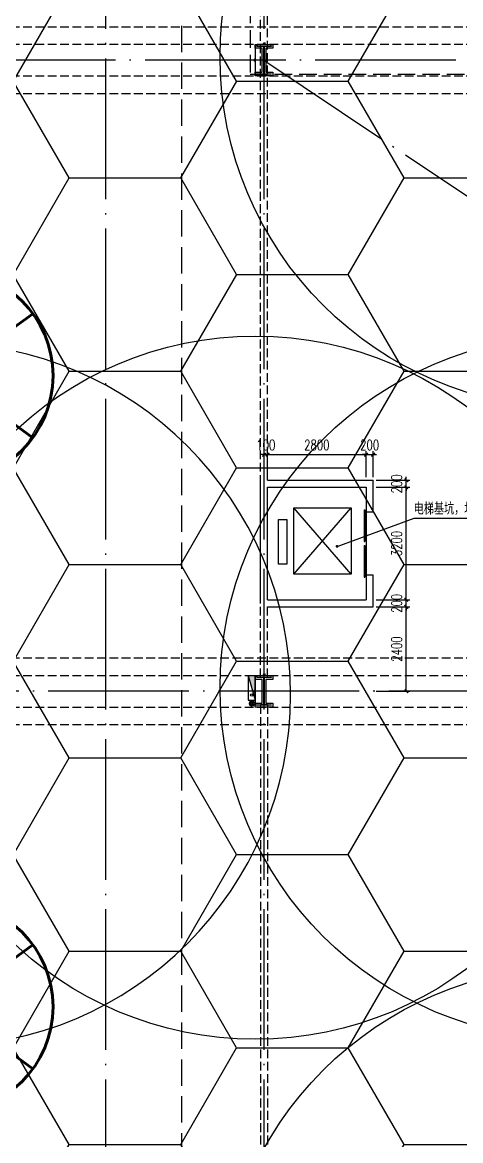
# Model space of a CAD drawing. Extents: x -821772 to -21949, y 506164 to 1049594.
# Drawn here: x -153727 to -141266, y 572038 to 603845 of the extents above; entities that cross this region are included whole.
import ezdxf
from ezdxf.xclip import XClip

# ---------------------------------------------------------------- set-up
doc = ezdxf.new("R2010")
doc.units = 0
doc.header["$LTSCALE"] = 1000
doc.header["$MEASUREMENT"] = 0
doc.header["$XCLIPFRAME"] = 2
doc.linetypes.add('10平面20250807_t3$0$DASH', pattern=[0.35, 0.25, -0.1])
doc.linetypes.add('10平面20250807_t3$0$DOTE', pattern=[2.42, 2, -0.2, 0.02, -0.2])
doc.layers.get('Defpoints').update_dxf_attribs({"color": 210})
for name, color, linetype in [('10平面20250807_t3$0$A-AXIS-DOTE', 8, '10平面20250807_t3$0$DOTE'), ('10平面20250807_t3$0$A-AXIS-DP', 8, 'Continuous'), ('10平面20250807_t3$0$A-HATCH-2', 8, 'Continuous'), ('10平面20250807_t3$0$A-LIN-V', 8, 'Continuous'), ('10平面20250807_t3$0$A-WINDOW', 8, 'Continuous'), ('10平面20250807_t3$0$AS-COLN', 8, 'Continuous'), ('10平面20250807_t3$0$AS-WALL', 8, 'Continuous'), ('10平面20250807_t3$0$DIM_SYMB', 8, 'Continuous'), ('10平面20250807_t3$0$PUB_TEXT', 8, 'Continuous'), ('10平面20250807_t3$0$SB_ZF消火栓', 10, 'Continuous'), ('10平面20250807_t3$0$SB_ZF消火栓M', 10, 'Continuous'), ('PUB_HATCH', 8, 'Continuous')]:
    doc.layers.add(name, color=color, linetype=linetype)
doc.layers.add('10平面20250807_t3$0$A-加建区域', color=8, linetype='Continuous', plot=False)
doc.layers.add('10平面20250807_t3$0$LG-ZF消防', color=1, linetype='Continuous', lineweight=60)
doc.styles.add('10平面20250807_t3$0$_TCH_DIM', font='SIMPLEX', dxfattribs={"bigfont": 'GBCBIG'})
doc.styles.add('10平面20250807_t3$0$_TCH_DIM_T3', font='SIMPLEX', dxfattribs={"width": 0.705882, "bigfont": 'GBCBIG'})
doc.dimstyles.new('10平面20250807_t3$0$_TCH_ARCH&&10', dxfattribs={"dimtxt": 29.75, "dimasz": 10, "dimexe": 10, "dimexo": 10, "dimgap": 12.625, "dimtad": 1, "dimdec": 0, "dimzin": 0, "dimdsep": 46, "dimtxsty": '10平面20250807_t3$0$_TCH_DIM_T3', "dimblk": '10平面20250807_t3$0$_ArchTick', "dimcen": 0.09, "dimclrt": 7, "dimazin": 2, "dimtfac": 1, "dimtdec": 0, "dimtix": 1, "dimtmove": 2, "dimatfit": 3, "dimfxl": 0, "dimtolj": 1, "dimtzin": 0, "dimarcsym": 0})
doc.dimstyles.new('10平面20250807_t3$0$_TCH_ARCH&&100', dxfattribs={"dimtxt": 297.5, "dimasz": 100, "dimexe": 100, "dimexo": 100, "dimgap": 126.25, "dimtad": 1, "dimdec": 0, "dimzin": 0, "dimdsep": 46, "dimtxsty": '10平面20250807_t3$0$_TCH_DIM_T3', "dimblk": '10平面20250807_t3$0$_ArchTick', "dimcen": 0.09, "dimclrt": 7, "dimazin": 2, "dimtfac": 1, "dimtdec": 0, "dimtix": 1, "dimtmove": 2, "dimatfit": 3, "dimfxl": 0, "dimtolj": 1, "dimtzin": 0, "dimarcsym": 0})

# ---------------------------------------------------------------- blocks, each defined once
blk = doc.blocks.new('10平面20250807_t3$0$dote')
at = {"layer": '10平面20250807_t3$0$A-AXIS-DOTE', "ltscale": 2}
for p, q in [((69382.2, -264080), (69382.2, -167560.7)), ((73882.2, -264080), (73882.2, -167560.7)), ((98696.4, -202050), (-97273.6, -202050)), ((73878.2, -202050), (103882.2, -222150)), ((100786.4, -220000), (-97273.6, -220000))]:
    blk.add_line(p, q, dxfattribs=at)
at = {"layer": '10平面20250807_t3$0$DIM_SYMB', "linetype": '10平面20250807_t3$0$DASH', "ltscale": 3}
blk.add_lwpolyline([(71542.3, -265870), (71542.3, -177720)], dxfattribs=at)
blk = doc.blocks.new('10平面20250807_t3$0$4324324')
at = {"layer": '10平面20250807_t3$0$A-HATCH-2', "linetype": '10平面20250807_t3$0$DASH'}
for p, q in [((-294754.2, 603720.1), (-128854.2, 603720.1)), ((-294754.2, 603220.1), (-128854.2, 603220.1)), ((-294754.2, 602320), (-128854.2, 602320)), ((-294754.2, 601820), (-128854.2, 601820)), ((-294754.2, 585770.1), (-128854.2, 585770.1)), ((-294754.2, 585270.1), (-128854.2, 585270.1)), ((-307354.2, 584369.9), (-128854.2, 584369.9)), ((-307354.2, 583869.9), (-128854.2, 583869.9))]:
    blk.add_line(p, q, dxfattribs=at)
blk = doc.blocks.new('10平面20250807_t3$0$w4324324')
at = {"layer": '10平面20250807_t3$0$A-HATCH-2', "lineweight": 60}
for q in [(-1694760, 686605), (-1697614, 684532), (-1691907, 684532), (-1696524, 681178), (-1692997, 681178)]:
    blk.add_line((-1694760, 683605), q, dxfattribs=at)
blk.add_circle((-1694760, 683605), 3000, dxfattribs=at)
blk = doc.blocks.new('10平面20250807_t3$0$342343')
at = {"layer": '10平面20250807_t3$0$A-LIN-V'}
for p in [(1048660, -44444), (1066610, -44444)]:
    blk.add_blockref('10平面20250807_t3$0$w4324324', p, dxfattribs=at)
blk = doc.blocks.new('10平面20250807_t3$0$_ArchTick')
at = {"color": 0, "linetype": 'ByBlock', "const_width": 0.4}
blk.add_lwpolyline([(-0.5, -0.5), (0.5, 0.5)], dxfattribs=at)
blk = doc.blocks.new('*D10492')
at = {"layer": '10平面20250807_t3$0$A-AXIS-DP', "color": 0, "lineweight": -2}
for p, q in [((-165054, 621030), (-165054, 621079)), ((-165054, 621069), (-164654, 621069)), ((-164654, 621030), (-164654, 621079))]:
    blk.add_line(p, q, dxfattribs=at)
at = {"layer": 'Defpoints', "color": 0}
for p in [(-165054, 621020), (-164654, 621069), (-164654, 621020)]:
    blk.add_point(p, dxfattribs=at)
at = {"layer": '10平面20250807_t3$0$A-AXIS-DP', "color": 0, "lineweight": -2, "xscale": 10, "yscale": 10, "zscale": 10, "rotation": 180}
blk.add_blockref('10平面20250807_t3$0$_ArchTick', (-165054, 621069), dxfattribs=at)
at = {"layer": '10平面20250807_t3$0$A-AXIS-DP', "color": 0, "lineweight": -2, "xscale": 10, "yscale": 10, "zscale": 10}
blk.add_blockref('10平面20250807_t3$0$_ArchTick', (-164654, 621069), dxfattribs=at)
at = {"layer": '10平面20250807_t3$0$A-AXIS-DP', "color": 7, "insert": (-164854, 621096), "char_height": 29.8, "attachment_point": 5, "style": '10平面20250807_t3$0$_TCH_DIM_T3'}
blk.add_mtext('\\A1;400', dxfattribs=at)
blk = doc.blocks.new('*D10493')
at = {"layer": '10平面20250807_t3$0$A-AXIS-DP', "color": 0, "lineweight": -2}
for p, q in [((-165064, 621020), (-165105, 621020)), ((-165095, 620220), (-165095, 621020)), ((-165064, 620220), (-165105, 620220))]:
    blk.add_line(p, q, dxfattribs=at)
at = {"layer": 'Defpoints', "color": 0}
for p in [(-165095, 621020), (-165054, 621020), (-165054, 620220)]:
    blk.add_point(p, dxfattribs=at)
at = {"layer": '10平面20250807_t3$0$A-AXIS-DP', "color": 0, "lineweight": -2, "xscale": 10, "yscale": 10, "zscale": 10}
for p, rotation in [((-165095, 621020), 90), ((-165095, 620220), 270)]:
    blk.add_blockref('10平面20250807_t3$0$_ArchTick', p, dxfattribs=dict(at, rotation=rotation))
at = {"layer": '10平面20250807_t3$0$A-AXIS-DP', "color": 7, "insert": (-165123, 620620), "char_height": 29.8, "attachment_point": 5, "rotation": 90, "style": '10平面20250807_t3$0$_TCH_DIM_T3'}
blk.add_mtext('\\A1;800', dxfattribs=at)
blk = doc.blocks.new('10平面20250807_t3$0$$DORLIB2D$00000127')
at = {"color": 0}
for points in [[(-0.533, 0.795), (-0.533, 0.69)], [(-0.033, 0.795), (-0.533, 0.795)], [(-0.033, 0.795), (-0.033, 0.69)], [(0.533, 0.795), (0.033, 0.795)], [(0.033, 0.795), (0.033, 0.69)], [(0.533, 0.795), (0.533, 0.69)], [(-0.033, 0.69), (-0.533, 0.69)], [(0.533, 0.69), (0.033, 0.69)], [(0.5, 0.5), (-0.5, 0.5)]]:
    blk.add_lwpolyline(points, dxfattribs=at)
blk = doc.blocks.new('*D11062')
at = {"layer": '10平面20250807_t3$0$A-加建区域', "color": 0, "lineweight": -2}
for p, q in [((-143664, 587220), (-142710, 587220)), ((-142810, 584820), (-142810, 587220)), ((-143664, 584820), (-142710, 584820))]:
    blk.add_line(p, q, dxfattribs=at)
at = {"layer": 'Defpoints', "color": 0}
for p in [(-143764, 587220), (-142810, 587220), (-143764, 584820)]:
    blk.add_point(p, dxfattribs=at)
at = {"layer": '10平面20250807_t3$0$A-加建区域', "color": 0, "lineweight": -2, "xscale": 100, "yscale": 100, "zscale": 100}
for p, rotation in [((-142810, 587220), 90), ((-142810, 584820), 270)]:
    blk.add_blockref('10平面20250807_t3$0$_ArchTick', p, dxfattribs=dict(at, rotation=rotation))
at = {"layer": '10平面20250807_t3$0$A-加建区域', "color": 7, "insert": (-143085, 586020), "char_height": 297.5, "attachment_point": 5, "rotation": 90, "style": '10平面20250807_t3$0$_TCH_DIM_T3'}
blk.add_mtext('\\A1;2400', dxfattribs=at)
blk = doc.blocks.new('*D11063')
at = {"layer": '10平面20250807_t3$0$A-加建区域', "color": 0, "lineweight": -2}
for p, q in [((-142810, 587420), (-142810, 587520)), ((-143664, 587420), (-142710, 587420)), ((-143664, 587220), (-142710, 587220)), ((-142810, 587220), (-142810, 587420)), ((-142810, 587220), (-142810, 587120))]:
    blk.add_line(p, q, dxfattribs=at)
at = {"layer": 'Defpoints', "color": 0}
for p in [(-143764, 587420), (-143764, 587220), (-142810, 587420)]:
    blk.add_point(p, dxfattribs=at)
at = {"layer": '10平面20250807_t3$0$A-加建区域', "color": 0, "lineweight": -2, "xscale": 100, "yscale": 100, "zscale": 100}
for p, rotation in [((-142810, 587420), 270), ((-142810, 587220), 90)]:
    blk.add_blockref('10平面20250807_t3$0$_ArchTick', p, dxfattribs=dict(at, rotation=rotation))
at = {"layer": '10平面20250807_t3$0$A-加建区域', "color": 7, "insert": (-143085, 587320), "char_height": 297.5, "attachment_point": 5, "rotation": 90, "style": '10平面20250807_t3$0$_TCH_DIM_T3'}
blk.add_mtext('\\A1;200', dxfattribs=at)
blk = doc.blocks.new('*D11064')
at = {"layer": '10平面20250807_t3$0$A-加建区域', "color": 0, "lineweight": -2}
for p, q in [((-143664, 590620), (-142710, 590620)), ((-142810, 587420), (-142810, 590620)), ((-143664, 587420), (-142710, 587420))]:
    blk.add_line(p, q, dxfattribs=at)
at = {"layer": 'Defpoints', "color": 0}
for p in [(-143764, 590620), (-142810, 590620), (-143764, 587420)]:
    blk.add_point(p, dxfattribs=at)
at = {"layer": '10平面20250807_t3$0$A-加建区域', "color": 0, "lineweight": -2, "xscale": 100, "yscale": 100, "zscale": 100}
for p, rotation in [((-142810, 590620), 90), ((-142810, 587420), 270)]:
    blk.add_blockref('10平面20250807_t3$0$_ArchTick', p, dxfattribs=dict(at, rotation=rotation))
at = {"layer": '10平面20250807_t3$0$A-加建区域', "color": 7, "insert": (-143085, 589020), "char_height": 297.5, "attachment_point": 5, "rotation": 90, "style": '10平面20250807_t3$0$_TCH_DIM_T3'}
blk.add_mtext('\\A1;3200', dxfattribs=at)
blk = doc.blocks.new('*D11065')
at = {"layer": '10平面20250807_t3$0$A-加建区域', "color": 0, "lineweight": -2}
for p, q in [((-143664, 590820), (-142710, 590820)), ((-142810, 590820), (-142810, 590920)), ((-142810, 590620), (-142810, 590820)), ((-143664, 590620), (-142710, 590620)), ((-142810, 590620), (-142810, 590520))]:
    blk.add_line(p, q, dxfattribs=at)
at = {"layer": 'Defpoints', "color": 0}
for p in [(-143764, 590820), (-142810, 590820), (-143764, 590620)]:
    blk.add_point(p, dxfattribs=at)
at = {"layer": '10平面20250807_t3$0$A-加建区域', "color": 0, "lineweight": -2, "xscale": 100, "yscale": 100, "zscale": 100}
for p, rotation in [((-142810, 590820), 270), ((-142810, 590620), 90)]:
    blk.add_blockref('10平面20250807_t3$0$_ArchTick', p, dxfattribs=dict(at, rotation=rotation))
at = {"layer": '10平面20250807_t3$0$A-加建区域', "color": 7, "insert": (-143085, 590720), "char_height": 297.5, "attachment_point": 5, "rotation": 90, "style": '10平面20250807_t3$0$_TCH_DIM_T3'}
blk.add_mtext('\\A1;200', dxfattribs=at)
blk = doc.blocks.new('*D11066')
at = {"layer": '10平面20250807_t3$0$A-加建区域', "color": 0, "lineweight": -2}
for p, q in [((-146854, 590910), (-146854, 591650)), ((-146754, 590910), (-146754, 591650)), ((-146854, 591550), (-146954, 591550)), ((-146854, 591550), (-146754, 591550)), ((-146754, 591550), (-146654, 591550))]:
    blk.add_line(p, q, dxfattribs=at)
at = {"layer": 'Defpoints', "color": 0}
for p in [(-146754, 591550), (-146854, 590810), (-146754, 590810)]:
    blk.add_point(p, dxfattribs=at)
at = {"layer": '10平面20250807_t3$0$A-加建区域', "color": 0, "lineweight": -2, "xscale": 100, "yscale": 100, "zscale": 100}
blk.add_blockref('10平面20250807_t3$0$_ArchTick', (-146854, 591550), dxfattribs=at)
at = {"layer": '10平面20250807_t3$0$A-加建区域', "color": 0, "lineweight": -2, "xscale": 100, "yscale": 100, "zscale": 100, "rotation": 180}
blk.add_blockref('10平面20250807_t3$0$_ArchTick', (-146754, 591550), dxfattribs=at)
at = {"layer": '10平面20250807_t3$0$A-加建区域', "color": 7, "insert": (-146804, 591825), "char_height": 297.5, "attachment_point": 5, "style": '10平面20250807_t3$0$_TCH_DIM_T3'}
blk.add_mtext('\\A1;100', dxfattribs=at)
blk = doc.blocks.new('*D11067')
at = {"layer": '10平面20250807_t3$0$A-加建区域', "color": 0, "lineweight": -2}
for p, q in [((-146754, 590910), (-146754, 591650)), ((-143954, 590910), (-143954, 591650)), ((-146754, 591550), (-143954, 591550))]:
    blk.add_line(p, q, dxfattribs=at)
at = {"layer": 'Defpoints', "color": 0}
for p in [(-143954, 591550), (-146754, 590810), (-143954, 590810)]:
    blk.add_point(p, dxfattribs=at)
at = {"layer": '10平面20250807_t3$0$A-加建区域', "color": 0, "lineweight": -2, "xscale": 100, "yscale": 100, "zscale": 100, "rotation": 180}
blk.add_blockref('10平面20250807_t3$0$_ArchTick', (-146754, 591550), dxfattribs=at)
at = {"layer": '10平面20250807_t3$0$A-加建区域', "color": 0, "lineweight": -2, "xscale": 100, "yscale": 100, "zscale": 100}
blk.add_blockref('10平面20250807_t3$0$_ArchTick', (-143954, 591550), dxfattribs=at)
at = {"layer": '10平面20250807_t3$0$A-加建区域', "color": 7, "insert": (-145354, 591825), "char_height": 297.5, "attachment_point": 5, "style": '10平面20250807_t3$0$_TCH_DIM_T3'}
blk.add_mtext('\\A1;2800', dxfattribs=at)
blk = doc.blocks.new('*D11068')
at = {"layer": '10平面20250807_t3$0$A-加建区域', "color": 0, "lineweight": -2}
for p, q in [((-143954, 590910), (-143954, 591650)), ((-143754, 590910), (-143754, 591650)), ((-143954, 591550), (-144054, 591550)), ((-143954, 591550), (-143754, 591550)), ((-143754, 591550), (-143654, 591550))]:
    blk.add_line(p, q, dxfattribs=at)
at = {"layer": 'Defpoints', "color": 0}
for p in [(-143754, 591550), (-143954, 590810), (-143754, 590810)]:
    blk.add_point(p, dxfattribs=at)
at = {"layer": '10平面20250807_t3$0$A-加建区域', "color": 0, "lineweight": -2, "xscale": 100, "yscale": 100, "zscale": 100}
blk.add_blockref('10平面20250807_t3$0$_ArchTick', (-143954, 591550), dxfattribs=at)
at = {"layer": '10平面20250807_t3$0$A-加建区域', "color": 0, "lineweight": -2, "xscale": 100, "yscale": 100, "zscale": 100, "rotation": 180}
blk.add_blockref('10平面20250807_t3$0$_ArchTick', (-143754, 591550), dxfattribs=at)
at = {"layer": '10平面20250807_t3$0$A-加建区域', "color": 7, "insert": (-143854, 591825), "char_height": 297.5, "attachment_point": 5, "style": '10平面20250807_t3$0$_TCH_DIM_T3'}
blk.add_mtext('\\A1;200', dxfattribs=at)
blk = doc.blocks.new('10平面20250807_t3$0$A$C5D961328')
at = {"layer": '10平面20250807_t3$0$SB_ZF消火栓'}
blk.add_hatch(color=256, dxfattribs=at).paths.add_polyline_path([(0, 40), (700, 40), (700, 240)])
at = {"layer": '10平面20250807_t3$0$A-LIN-V', "ltscale": 500}
blk.add_circle((350, 40), 10001, dxfattribs=at)
at = {"layer": '10平面20250807_t3$0$SB_ZF消火栓'}
for p, q in [((700, 240), (0, 240)), ((0, 240), (0, 40)), ((700, 240), (0, 40)), ((0, 40), (700, 40)), ((700, 240), (700, 40))]:
    blk.add_line(p, q, dxfattribs=at)
at = {"layer": '10平面20250807_t3$0$SB_ZF消火栓', "color": 1}
blk.add_circle((140, 140), 32.5, dxfattribs=at)
blk = doc.blocks.new('10平面20250807_t3$0$we42342343234')
at = {"layer": '10平面20250807_t3$0$LG-ZF消防'}
blk.add_circle((-147204, 584470), 50, dxfattribs=at)
at = {"layer": '10平面20250807_t3$0$SB_ZF消火栓M', "rotation": 90}
for p in [(-138064, 602520), (-147064, 584570), (-138064, 584570), (-138064, 566620)]:
    blk.add_blockref('10平面20250807_t3$0$A$C5D961328', p, dxfattribs=at)
at = {"layer": '10平面20250807_t3$0$SB_ZF消火栓M', "xscale": -1.000000000000001, "rotation": 90}
blk.add_blockref('10平面20250807_t3$0$A$C5D961328', (-156064, 585070), dxfattribs=at)
blk = doc.blocks.new('10平面20250807_t3$0$234243242332')
at = {"layer": '10平面20250807_t3$0$SB_ZF消火栓'}
blk.add_blockref('10平面20250807_t3$0$we42342343234', (0, 0), dxfattribs=at)
blk = doc.blocks.new('10平面20250807_t3$0$w42343243')
at = {"layer": '10平面20250807_t3$0$A-HATCH-2'}
blk.add_lwpolyline([(-165104.2, 621070), (-164604.2, 621070), (-164604.2, 620958), (-164800.2, 620958), (-164800.2, 620282), (-164604.2, 620282), (-164604.2, 620170), (-165104.2, 620170), (-165104.2, 620282), (-164908.2, 620282), (-164908.2, 620958), (-165104.2, 620958)], close=True, dxfattribs=at)
at = {"layer": '10平面20250807_t3$0$AS-COLN', "color": 3}
blk.add_lwpolyline([(-165054.2, 621020), (-164654.2, 621020), (-164654.2, 621008), (-164850.2, 621008), (-164850.2, 620232), (-164654.2, 620232), (-164654.2, 620220), (-165054.2, 620220), (-165054.2, 620232), (-164858.2, 620232), (-164858.2, 621008), (-165054.2, 621008)], close=True, dxfattribs=at)
at = {"layer": '10平面20250807_t3$0$A-AXIS-DP'}
for p1, p2, distance, picture, middle in [((-165054.2, 620220), (-165054.2, 621020), 41.2, '*D10493', (-165122.9, 620620)), ((-165054.2, 621020), (-164654.2, 621020), 48.8, '*D10492', (-164854.2, 621096.2))]:
    dim = blk.add_aligned_dim(p1=p1, p2=p2, distance=distance, dimstyle='10平面20250807_t3$0$_TCH_ARCH&&10', dxfattribs=at)
    dim.commit()
    dim.dimension.update_dxf_attribs({"geometry": picture, "text_midpoint": middle})
blk = doc.blocks.new('10平面20250807_t3$0$42343')
at = {"layer": '10平面20250807_t3$0$A-WINDOW'}
for p in [(18000, -17850), (18000, -35800)]:
    blk.add_blockref('10平面20250807_t3$0$w42343243', p, dxfattribs=at)
blk = doc.blocks.new('10平面20250807_t3$0$333')
at = {"layer": '10平面20250807_t3$0$A-加建区域', "linetype": '10平面20250807_t3$0$DASH'}
for p, q in [((-146954.2, 590720), (-146954.2, 620320)), ((-146754.2, 590820), (-146754.2, 620320)), ((-146954.2, 585220), (-146954.2, 587320)), ((-146754.2, 585220), (-146754.2, 587220)), ((-146954.2, 585220), (-146754.2, 585220)), ((-146958.2, 584432), (-146954.2, 552120)), ((-146758.2, 584432), (-146958.2, 584432)), ((-146758.2, 584432), (-146754.2, 552120))]:
    blk.add_line(p, q, dxfattribs=at)
at = {"layer": '10平面20250807_t3$0$A-加建区域'}
for p, q in [((-146954.2, 587320), (-146954.2, 590720)), ((-146754.2, 590820), (-143754.2, 590820)), ((-143754.2, 589920), (-143754.2, 590820)), ((-146754.2, 590620), (-143954.2, 590620)), ((-146754.2, 587420), (-146754.2, 590620)), ((-143954.2, 590620), (-143954.2, 589920)), ((-146004.2, 588154.2), (-144374.2, 590034.2)), ((-144374.2, 588154.2), (-146004.2, 590034.2)), ((-144780, 588940), (-142590, 589740)), ((-143954.2, 589920), (-143754.2, 589920)), ((-142590, 589740), (-138690, 589740)), ((-143754.2, 588120), (-143954.2, 588120)), ((-143954.2, 588120), (-143954.2, 587420)), ((-143754.2, 587220), (-143754.2, 588120)), ((-146754.2, 587420), (-143954.2, 587420)), ((-146754.2, 587220), (-143754.2, 587220))]:
    blk.add_line(p, q, dxfattribs=at)
for points in [[(-146004.2, 588154.2), (-146004.2, 590034.2), (-144374.2, 590034.2), (-144374.2, 588154.2)], [(-146444.2, 588434.2), (-146444.2, 589704.2), (-146204.2, 589704.2), (-146204.2, 588434.2)]]:
    blk.add_lwpolyline(points, close=True, dxfattribs=at)
at = {"layer": '10平面20250807_t3$0$A-加建区域', "const_width": 40}
blk.add_lwpolyline([(-144798.8, 588933.1, 1), (-144761.2, 588946.9, 1)], format="xyb", close=True, dxfattribs=at)
at = {"layer": '10平面20250807_t3$0$A-加建区域', "xscale": 1800, "yscale": 200, "zscale": 200, "rotation": 89.9999999459329}
blk.add_blockref('10平面20250807_t3$0$$DORLIB2D$00000127', (-143854.2, 589020), dxfattribs=at)
at = {"layer": '10平面20250807_t3$0$PUB_TEXT', "style": '10平面20250807_t3$0$_TCH_DIM'}
blk.add_text('电梯基坑，坑底结构标高', height=337.589, dxfattribs=at).set_placement((-142598.2, 589845))
at = {"layer": '10平面20250807_t3$0$A-加建区域'}
for p1, p2, distance, picture, middle in [((-146854.2, 590810), (-146754.2, 590810), 740, '*D11066', (-146804.2, 591825)), ((-146754.2, 590810), (-143954.2, 590810), 740, '*D11067', (-145354.2, 591825)), ((-143954.2, 590810), (-143754.2, 590810), 740, '*D11068', (-143854.2, 591825)), ((-143764.2, 590620), (-143764.2, 590820), -954.2, '*D11065', (-143085, 590720)), ((-143764.2, 587420), (-143764.2, 590620), -954.2, '*D11064', (-143085, 589020)), ((-143764.2, 587220), (-143764.2, 587420), -954.2, '*D11063', (-143085, 587320)), ((-143764.2, 584820), (-143764.2, 587220), -954.2, '*D11062', (-143085, 586020))]:
    dim = blk.add_aligned_dim(p1=p1, p2=p2, distance=distance, dimstyle='10平面20250807_t3$0$_TCH_ARCH&&100', dxfattribs=at)
    dim.commit()
    dim.dimension.update_dxf_attribs({"geometry": picture, "text_midpoint": middle})
blk = doc.blocks.new('10平面20250807_t3')
at = {"linetype": '10平面20250807_t3$0$DASH', "ltscale": 2}
blk.add_lwpolyline([(-147254.2, 602370), (-128054.2, 602370), (-128054.2, 621119.8), (-147254.2, 621119.8)], close=True, dxfattribs=at)
at = {"layer": '10平面20250807_t3$0$A-AXIS-DP'}
blk.add_blockref('10平面20250807_t3$0$333', (0, 0), dxfattribs=at)
at = {"layer": '10平面20250807_t3$0$A-LIN-V', "rotation": 90}
blk.add_blockref('10平面20250807_t3$0$342343', (483306.5, 1221945), dxfattribs=at)
at = {"layer": '10平面20250807_t3$0$A-WINDOW'}
for name in ['10平面20250807_t3$0$42343', '10平面20250807_t3$0$4324324']:
    blk.add_blockref(name, (0, 0), dxfattribs=at)
at = {"layer": '10平面20250807_t3$0$AS-WALL'}
blk.add_blockref('10平面20250807_t3$0$dote', (-220736.4, 804820), dxfattribs=at)
at = {"layer": '10平面20250807_t3$0$SB_ZF消火栓', "linetype": 'Continuous'}
blk.add_blockref('10平面20250807_t3$0$234243242332', (0, 0), dxfattribs=at)

msp = doc.modelspace()

# ---------------------------------------------------------------- block references
at = {"ltscale": 100}
ref = msp.add_blockref('10平面20250807_t3', (0, 0), dxfattribs=at)
XClip(ref).set_block_clipping_path([(-386212.6353242097, 506163.79756496), (-21948.7593967821, 884998.2285294847)])

# ---------------------------------------------------------------- next in the draw order: hatches: boundary and pattern name
at = {"layer": 'PUB_HATCH', "ltscale": 5000}
h = msp.add_hatch(dxfattribs=at)
h.set_pattern_fill('HONEY', color=8, scale=2000)
h.set_pattern_definition([(0, (0, 0), (4762.5, 2749.63), [3175, -6350]), (120, (0, 0), (-4762.499, 2749.631), [3175, -6350]), (60, (0, 0), (0.0006, 5499.261), [-6350, 3175])])
h.paths.add_polyline_path([(-252854.2, 548219.9), (-252854.2, 548720), (-254254.2, 548720), (-254254.2, 548219.9), (-313754.2, 548219.9), (-313754.2, 567383.2), (-296221.3, 621420), (-254254.2, 621420), (-254254.2, 620920), (-252854.2, 620920), (-252854.2, 621420), (-200254.2, 621420), (-200254.2, 620920), (-198854.2, 620920), (-198854.2, 621420), (-146254.2, 621420), (-146254.2, 620920), (-144854.2, 620920), (-144854.2, 621420), (-128054.2, 621420), (-128054.2, 548219.9), (-144854.2, 548219.9), (-144854.2, 548720), (-146254.2, 548720), (-146254.2, 548219.9), (-198854.2, 548219.9), (-198854.2, 548720), (-200254.2, 548720), (-200254.2, 548219.9)])

doc.saveas('drawing.dxf')
